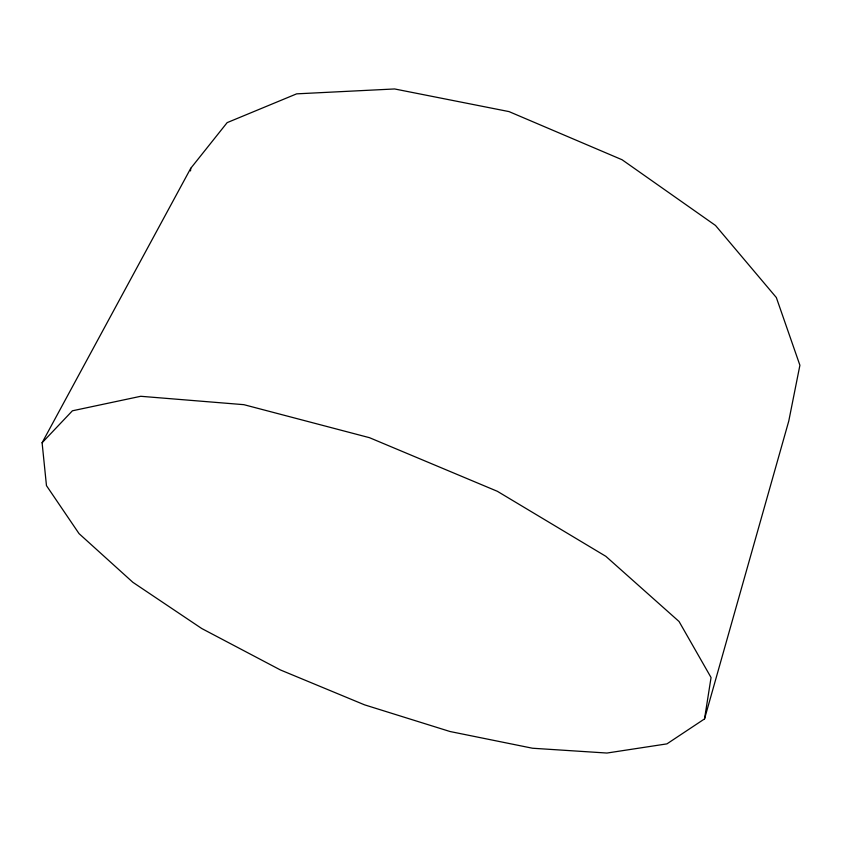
<?xml version="1.0" encoding="UTF-8"?>
<svg xmlns="http://www.w3.org/2000/svg" width="842" height="842" viewBox="0 0 842 842"><rect width="100%" height="100%" fill="white"/><g stroke="black" fill="none" stroke-linecap="round" stroke-linejoin="round"><path stroke-width="1.26" d="M190.513 170.926L190.745 168.305L227.151 122.627L296.647 93.851L394.614 88.957L509.01 111.597L622.07 159.748L715.5 225.456L776.335 297.531L799.9 365.26L788.775 421.032L704.522 718.921L666.927 743.875L606.956 753.043L532.502 748.233L449.986 731.509L364.512 704.828L280.397 669.948L201.722 628.511L132.878 582.317L79.053 533.639L46.468 485.634L42.1 442.755L190.745 168.305M704.522 718.921L711.058 677.536L679.062 621.512L605.84 556.32L497.369 491.307L369.47 437.682L243.885 404.676L140.74 396.287L72.401 410.801L42.1 442.755"/></g></svg>
